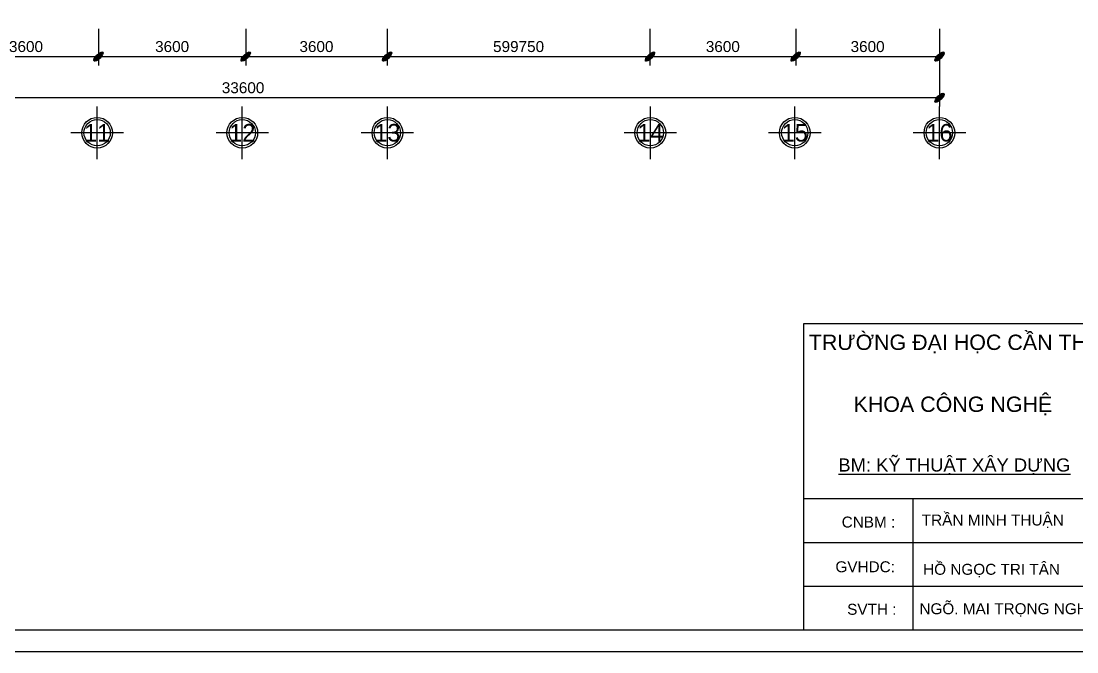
# Model space of a CAD drawing. Extents: x -110475 to -26375, y -22185 to 37215.
# Drawn here: x -62730 to -38642, y -22185 to -7782 of the extents above; entities that cross this region are included whole.
import ezdxf
from ezdxf.enums import TextEntityAlignment as Align

# ---------------------------------------------------------------- set-up
doc = ezdxf.new("R2010")
doc.units = 0
doc.header["$LTSCALE"] = 800
doc.header["$MEASUREMENT"] = 0
doc.header["$PDMODE"] = 2
doc.layers.get('0').update_dxf_attribs({"linetype": 'CONTINUOUS'})
doc.layers.get('DEFPOINTS').update_dxf_attribs({"linetype": 'CONTINUOUS'})
for name, color, linetype in [('BAO', 3, 'CONTINUOUS'), ('DIM', 6, 'CONTINUOUS'), ('TEXT', 7, 'CONTINUOUS')]:
    doc.layers.add(name, color=color, linetype=linetype)
doc.layers.add('TUONG', color=3, linetype='CONTINUOUS', lineweight=30)
doc.styles.add('T2', font='VTIMESN.TTF')
doc.styles.add('VNI-HELVE', font='VHELVEN.TTF')
doc.styles.add('VNI-TIMES', font='VTIMESN.TTF')
doc.dimstyles.new('DIM100S', dxfattribs={"dimtxt": 250, "dimasz": 150, "dimexe": 200, "dimexo": 0, "dimgap": 100, "dimtad": 1, "dimdec": 0, "dimlfac": 100, "dimrnd": 50, "dimzin": 0, "dimdsep": 46, "dimtxsty": 'VNI-HELVE', "dimblk1": 'ARCHTICK', "dimblk2": 'ARCHTICK', "dimsah": 1, "dimcen": 0, "dimclrd": 6, "dimclre": 6, "dimclrt": 6, "dimadec": 0, "dimazin": 0, "dimtfac": 1, "dimtdec": 0, "dimtofl": 0, "dimtmove": 0, "dimatfit": 3, "dimldrblk": 'ARCHTICK', "dimfxl": 0, "dimtolj": 1, "dimtzin": 0, "dimarcsym": 0})

# ---------------------------------------------------------------- blocks, each defined once
blk = doc.blocks.new('_ArchTick')
h = blk.add_hatch(color=256)
edge = h.paths.add_edge_path()
edge.add_ellipse((0, 0), major_axis=(0.5, 0.5), ratio=0.348148, start_angle=0, end_angle=360)
blk.add_ellipse((0, 0), major_axis=(0.5, 0.5), ratio=0.348148)
blk = doc.blocks.new('*D15')
at = {"layer": 'DEFPOINTS', "color": 0, "linetype": 'Continuous'}
for p in [(-64273, -7961), (-60965, -7961), (-60965, -8593)]:
    blk.add_point(p, dxfattribs=at)
at = {"layer": 'DIM', "color": 6, "linetype": 'Continuous', "lineweight": -2}
for p, q in [((-64273, -7961), (-64273, -8793)), ((-60965, -7961), (-60965, -8793)), ((-64273, -8593), (-60965, -8593))]:
    blk.add_line(p, q, dxfattribs=at)
at = {"layer": 'DIM', "color": 6, "linetype": 'Continuous', "lineweight": -2, "xscale": 200, "yscale": 200, "zscale": 200, "rotation": 180}
blk.add_blockref('_ArchTick', (-64273, -8593), dxfattribs=at)
at = {"layer": 'DIM', "color": 6, "linetype": 'Continuous', "lineweight": -2, "xscale": 200, "yscale": 200, "zscale": 200}
blk.add_blockref('_ArchTick', (-60965, -8593), dxfattribs=at)
at = {"layer": 'DIM', "color": 6, "linetype": 'Continuous', "insert": (-62619, -8365), "char_height": 250, "attachment_point": 5, "style": 'VNI-HELVE'}
blk.add_mtext('\\A1;3600', dxfattribs=at)
blk = doc.blocks.new('*D16')
at = {"layer": 'DEFPOINTS', "color": 0, "linetype": 'Continuous'}
for p in [(-60965, -7961), (-57606, -7961), (-57606, -8593)]:
    blk.add_point(p, dxfattribs=at)
at = {"layer": 'DIM', "color": 6, "linetype": 'Continuous', "lineweight": -2}
for p, q in [((-60965, -7961), (-60965, -8793)), ((-57606, -7961), (-57606, -8793)), ((-60965, -8593), (-57606, -8593))]:
    blk.add_line(p, q, dxfattribs=at)
at = {"layer": 'DIM', "color": 6, "linetype": 'Continuous', "lineweight": -2, "xscale": 200, "yscale": 200, "zscale": 200, "rotation": 180}
blk.add_blockref('_ArchTick', (-60965, -8593), dxfattribs=at)
at = {"layer": 'DIM', "color": 6, "linetype": 'Continuous', "lineweight": -2, "xscale": 200, "yscale": 200, "zscale": 200}
blk.add_blockref('_ArchTick', (-57606, -8593), dxfattribs=at)
at = {"layer": 'DIM', "color": 6, "linetype": 'Continuous', "insert": (-59285, -8365), "char_height": 250, "attachment_point": 5, "style": 'VNI-HELVE'}
blk.add_mtext('\\A1;3600', dxfattribs=at)
blk = doc.blocks.new('*D17')
at = {"layer": 'DEFPOINTS', "color": 0, "linetype": 'Continuous'}
for p in [(-57606, -7961), (-54379, -7961), (-54379, -8593)]:
    blk.add_point(p, dxfattribs=at)
at = {"layer": 'DIM', "color": 6, "linetype": 'Continuous', "lineweight": -2}
for p, q in [((-57606, -7961), (-57606, -8793)), ((-54379, -7961), (-54379, -8793)), ((-57606, -8593), (-54379, -8593))]:
    blk.add_line(p, q, dxfattribs=at)
at = {"layer": 'DIM', "color": 6, "linetype": 'Continuous', "lineweight": -2, "xscale": 200, "yscale": 200, "zscale": 200, "rotation": 180}
blk.add_blockref('_ArchTick', (-57606, -8593), dxfattribs=at)
at = {"layer": 'DIM', "color": 6, "linetype": 'Continuous', "lineweight": -2, "xscale": 200, "yscale": 200, "zscale": 200}
blk.add_blockref('_ArchTick', (-54379, -8593), dxfattribs=at)
at = {"layer": 'DIM', "color": 6, "linetype": 'Continuous', "insert": (-55992, -8365), "char_height": 250, "attachment_point": 5, "style": 'VNI-HELVE'}
blk.add_mtext('\\A1;3600', dxfattribs=at)
blk = doc.blocks.new('*D18')
at = {"layer": 'DEFPOINTS', "color": 0, "linetype": 'Continuous'}
for p in [(-54379, -7961), (-48382, -7961), (-48382, -8593)]:
    blk.add_point(p, dxfattribs=at)
at = {"layer": 'DIM', "color": 6, "linetype": 'Continuous', "lineweight": -2}
for p, q in [((-54379, -7961), (-54379, -8793)), ((-48382, -7961), (-48382, -8793)), ((-54379, -8593), (-48382, -8593))]:
    blk.add_line(p, q, dxfattribs=at)
at = {"layer": 'DIM', "color": 6, "linetype": 'Continuous', "lineweight": -2, "xscale": 200, "yscale": 200, "zscale": 200, "rotation": 180}
blk.add_blockref('_ArchTick', (-54379, -8593), dxfattribs=at)
at = {"layer": 'DIM', "color": 6, "linetype": 'Continuous', "lineweight": -2, "xscale": 200, "yscale": 200, "zscale": 200}
blk.add_blockref('_ArchTick', (-48382, -8593), dxfattribs=at)
at = {"layer": 'DIM', "color": 6, "linetype": 'Continuous', "insert": (-51380, -8365), "char_height": 250, "attachment_point": 5, "style": 'VNI-HELVE'}
blk.add_mtext('\\A1;599750', dxfattribs=at)
blk = doc.blocks.new('*D19')
at = {"layer": 'DEFPOINTS', "color": 0, "linetype": 'Continuous'}
for p in [(-48382, -7961), (-45058, -7961), (-45058, -8593)]:
    blk.add_point(p, dxfattribs=at)
at = {"layer": 'DIM', "color": 6, "linetype": 'Continuous', "lineweight": -2}
for p, q in [((-48382, -7961), (-48382, -8793)), ((-45058, -7961), (-45058, -8793)), ((-48382, -8593), (-45058, -8593))]:
    blk.add_line(p, q, dxfattribs=at)
at = {"layer": 'DIM', "color": 6, "linetype": 'Continuous', "lineweight": -2, "xscale": 200, "yscale": 200, "zscale": 200, "rotation": 180}
blk.add_blockref('_ArchTick', (-48382, -8593), dxfattribs=at)
at = {"layer": 'DIM', "color": 6, "linetype": 'Continuous', "lineweight": -2, "xscale": 200, "yscale": 200, "zscale": 200}
blk.add_blockref('_ArchTick', (-45058, -8593), dxfattribs=at)
at = {"layer": 'DIM', "color": 6, "linetype": 'Continuous', "insert": (-46720, -8365), "char_height": 250, "attachment_point": 5, "style": 'VNI-HELVE'}
blk.add_mtext('\\A1;3600', dxfattribs=at)
blk = doc.blocks.new('*D20')
at = {"layer": 'DEFPOINTS', "color": 0, "linetype": 'Continuous'}
for p in [(-45058, -7961), (-41776, -7961), (-41776, -8593)]:
    blk.add_point(p, dxfattribs=at)
at = {"layer": 'DIM', "color": 6, "linetype": 'Continuous', "lineweight": -2}
for p, q in [((-45058, -7961), (-45058, -8793)), ((-41776, -7961), (-41776, -8793)), ((-45058, -8593), (-41776, -8593))]:
    blk.add_line(p, q, dxfattribs=at)
at = {"layer": 'DIM', "color": 6, "linetype": 'Continuous', "lineweight": -2, "xscale": 200, "yscale": 200, "zscale": 200, "rotation": 180}
blk.add_blockref('_ArchTick', (-45058, -8593), dxfattribs=at)
at = {"layer": 'DIM', "color": 6, "linetype": 'Continuous', "lineweight": -2, "xscale": 200, "yscale": 200, "zscale": 200}
blk.add_blockref('_ArchTick', (-41776, -8593), dxfattribs=at)
at = {"layer": 'DIM', "color": 6, "linetype": 'Continuous', "insert": (-43417, -8365), "char_height": 250, "attachment_point": 5, "style": 'VNI-HELVE'}
blk.add_mtext('\\A1;3600', dxfattribs=at)
blk = doc.blocks.new('*D21')
at = {"layer": 'DEFPOINTS', "color": 0, "linetype": 'Continuous'}
for p in [(-73557, -7961), (-41776, -7961), (-73557, -9533)]:
    blk.add_point(p, dxfattribs=at)
at = {"layer": 'DIM', "color": 6, "linetype": 'Continuous', "lineweight": -2}
for p, q in [((-73557, -7961), (-73557, -9733)), ((-41776, -7961), (-41776, -9733)), ((-41776, -9533), (-73557, -9533))]:
    blk.add_line(p, q, dxfattribs=at)
at = {"layer": 'DIM', "color": 6, "linetype": 'Continuous', "lineweight": -2, "xscale": 200, "yscale": 200, "zscale": 200, "rotation": 180}
blk.add_blockref('_ArchTick', (-73557, -9533), dxfattribs=at)
at = {"layer": 'DIM', "color": 6, "linetype": 'Continuous', "lineweight": -2, "xscale": 200, "yscale": 200, "zscale": 200}
blk.add_blockref('_ArchTick', (-41776, -9533), dxfattribs=at)
at = {"layer": 'DIM', "color": 6, "linetype": 'Continuous', "insert": (-57666, -9305), "char_height": 250, "attachment_point": 5, "style": 'VNI-HELVE'}
blk.add_mtext('\\A1;33600', dxfattribs=at)

msp = doc.modelspace()

# ---------------------------------------------------------------- linework, layer by layer
at = {"layer": 'BAO', "color": 3, "linetype": 'Continuous'}
for p, q in [((-60995.811, -10931.377), (-60995.811, -9731.377)), ((-57683.564, -10931.377), (-57683.564, -9731.377)), ((-54373.951, -10931.377), (-54373.951, -9731.377)), ((-48373.951, -10931.377), (-48373.951, -9731.377)), ((-45078.33, -10931.377), (-45078.33, -9731.377)), ((-41779.185, -10931.377), (-41779.185, -9731.377)), ((-60395.811, -10331.377), (-61595.811, -10331.377)), ((-57083.564, -10331.377), (-58283.564, -10331.377)), ((-53773.951, -10331.377), (-54973.951, -10331.377)), ((-47773.951, -10331.377), (-48973.951, -10331.377)), ((-44478.33, -10331.377), (-45678.33, -10331.377)), ((-41179.185, -10331.377), (-42379.185, -10331.377))]:
    msp.add_line(p, q, dxfattribs=at)
at = {"layer": 'BAO'}
for p, q in [((-44874.656, -18684.702), (-26874.656, -18684.702)), ((-42374.656, -21684.702), (-42374.656, -18684.702)), ((-44874.656, -19684.702), (-37874.656, -19684.702)), ((-44874.656, -20684.702), (-26874.656, -20684.702))]:
    msp.add_line(p, q, dxfattribs=at)
msp.add_lwpolyline([(-26874.656, -21684.702), (-44874.656, -21684.702), (-44874.656, -14684.702), (-26874.656, -14684.702)], close=True, dxfattribs=at)
at = {"layer": 'BAO', "color": 3, "linetype": 'Continuous'}
for centre, radius in [((-60995.811, -10331.377), 350), ((-60995.811, -10331.377), 300), ((-57683.564, -10331.377), 350), ((-57683.564, -10331.377), 300), ((-54373.951, -10331.377), 350), ((-54373.951, -10331.377), 300), ((-48373.951, -10331.377), 350), ((-48373.951, -10331.377), 300), ((-45078.33, -10331.377), 350), ((-45078.33, -10331.377), 300), ((-41779.185, -10331.377), 350), ((-41779.185, -10331.377), 300)]:
    msp.add_circle(centre, radius, dxfattribs=at)
at = {"layer": 'TUONG', "color": 3, "linetype": 'Continuous'}
for points in [[(-110474.656, -22184.702), (-110474.656, 37215.298), (-26374.656, 37215.298), (-26374.656, -22184.702), (-110474.656, -22184.702)], [(-109974.656, -21684.702), (-109974.656, 36715.298), (-26874.656, 36715.298), (-26874.656, -21684.702)]]:
    msp.add_lwpolyline(points, close=True, dxfattribs=at)

# ---------------------------------------------------------------- texts
at = {"layer": 'TEXT', "color": 7, "style": 'VNI-TIMES'}
for s, insert, char_height, width, attachment_point in [('{\\fVNI-Helve|b0|i0|c0|p2;TRÖÔØNG ÑAÏI HOÏC CAÀN THÔ\\H1.333x;}', (-41373.952, -14940.542), 350, 6964.75, 2), ('{\\fVNI-Helve|b0|i0|c0|p2;KHOA COÂNG NGHEÄ}', (-41470.867, -16355.059), 350, 6964.75, 2), ('{\\fVNI-Helve|b0|i0|c0|p2;TRAÀN MINH THUAÄN}', (-40561.076, -19201.568), 250, 4125.4779, 5), ('\\fVNI-Helve|b0|i0|c0|p2;CNBM :', (-43397.319, -19221.975), 250, 2665.7265, 5), (' \\fVNI-Helve|b0|i0|c0|p2;   GVHDC:', (-43664.055, -20242.775), 250, 2665.7265, 5), ('\\fVNI-Helve|b0|i0|c0|p2;SVTH :', (-43320.542, -21213.843), 250, 2665.7265, 5)]:
    msp.add_mtext(s, dxfattribs=dict(at, insert=insert, char_height=char_height, width=width, attachment_point=attachment_point))
at = {"layer": 'TEXT', "attachment_point": 1, "style": 'VNI-TIMES'}
for s, insert, char_height, width in [('{\\fVNI-Helve|b0|i0|c0|p2;\\LBM: KYÕ THUAÄT XAÂY DÖÏNG}', (-44084.515, -17766.748), 300, 5740), ('{\\fVNI-Helve|b0|i0|c0|p2;HOÀ NGOÏC TRI TAÂN}', (-42150.114, -20174.09), 250, 4322.5782), ('\\pt3750;{\\fVNI-Helve|b0|i0|c0|p2;NGÕ. MAI TROÏNG NGHÓA}', (-42234.69, -21074.235), 250, 5420.58824)]:
    msp.add_mtext(s, dxfattribs=dict(at, insert=insert, char_height=char_height, width=width))
at = {"layer": 'TEXT', "style": 'T2'}
for tag, p in [('11', (-60995.811, -10331.377)), ('12', (-57683.564, -10331.377)), ('13', (-54373.951, -10331.377)), ('14', (-48373.951, -10331.377)), ('15', (-45078.33, -10331.377)), ('16', (-41779.185, -10331.377))]:
    msp.add_attdef(tag, text='', height=400, dxfattribs=at).set_placement(p, align=Align.MIDDLE_CENTER)

# ---------------------------------------------------------------- dimensions: what is measured, and where the dimension line sits
at = {"layer": 'DIM', "color": 6, "linetype": 'Continuous'}
for base, p1, p2, text, picture, middle in [((-73557.015, -9533.276), (-41775.606, -7960.996), (-73557.015, -7960.996), '33600', '*D21', (-57666.31, -9304.794)), ((-60964.989, -8593.454), (-64273.024, -7960.996), (-60964.989, -7960.996), '3600', '*D15', (-62619.006, -8364.972)), ((-57605.565, -8593.454), (-60964.989, -7960.996), (-57605.565, -7960.996), '3600', '*D16', (-59285.277, -8364.972)), ((-54379.21, -8593.454), (-57605.565, -7960.996), (-54379.21, -7960.996), '3600', '*D17', (-55992.387, -8364.972)), ((-45058.183, -8593.454), (-48381.557, -7960.996), (-45058.183, -7960.996), '3600', '*D19', (-46719.87, -8364.972)), ((-41775.606, -8593.454), (-45058.183, -7960.996), (-41775.606, -7960.996), '3600', '*D20', (-43416.894, -8364.972))]:
    dim = msp.add_linear_dim(base=base, p1=p1, p2=p2, text=text, dimstyle='DIM100S', override={"dimasz": 200}, dxfattribs=at)
    dim.commit()
    dim.dimension.update_dxf_attribs({"geometry": picture, "text_midpoint": middle})
dim = msp.add_linear_dim(base=(-48381.557, -8593.454), p1=(-54379.21, -7960.996), p2=(-48381.557, -7960.996), dimstyle='DIM100S', override={"dimasz": 200}, dxfattribs=at)
dim.commit()
dim.dimension.update_dxf_attribs({"geometry": '*D18', "text_midpoint": (-51380.384, -8364.972)})

doc.saveas('drawing.dxf')
